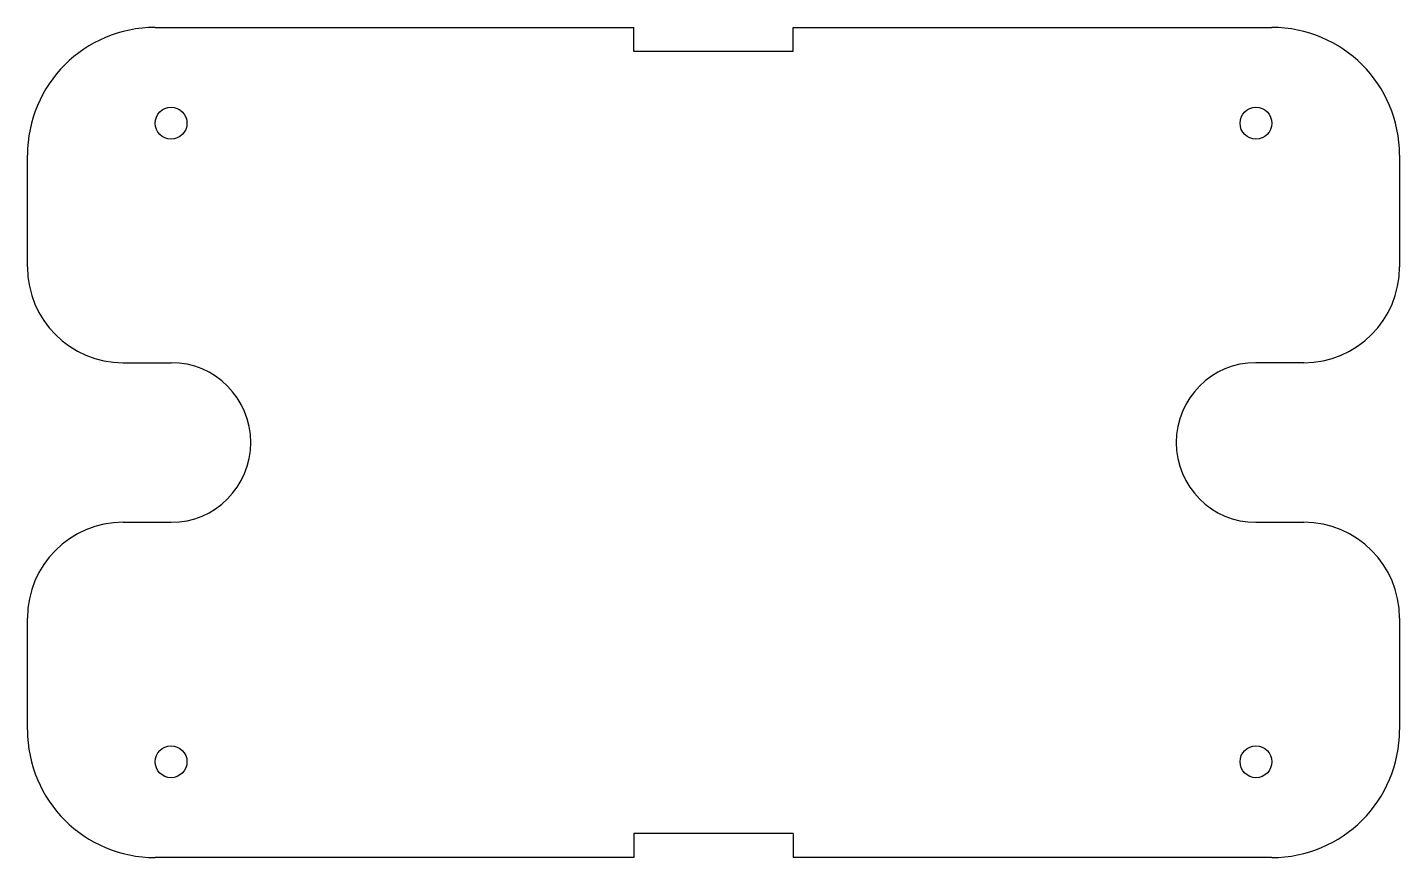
# Model space of a CAD drawing. Header units: millimetres. Extents: x 96.9 to 182.9, y -1.6 to 50.4.
import ezdxf

# ---------------------------------------------------------------- set-up
doc = ezdxf.new("R2010")
doc.units = ezdxf.units.MM

msp = doc.modelspace()

# ---------------------------------------------------------------- linework, layer by layer
for p, q in [((104.948, 50.448), (134.948, 50.448)), ((134.948, 48.948), (134.948, 50.448)), ((144.948, 48.948), (144.948, 50.448)), ((144.948, 50.448), (174.948, 50.448)), ((144.948, 48.948), (134.948, 48.948)), ((96.948, 35.448), (96.948, 42.448)), ((182.948, 42.448), (182.948, 35.448)), ((102.948, 29.448), (105.948, 29.448)), ((176.948, 29.448), (173.948, 29.448)), ((102.948, 19.448), (105.948, 19.448)), ((173.948, 19.448), (176.948, 19.448)), ((96.948, 6.448), (96.948, 13.448)), ((182.948, 13.448), (182.948, 6.448)), ((144.948, -0.052), (134.948, -0.052)), ((134.948, -0.052), (134.948, -1.552)), ((144.948, -0.052), (144.948, -1.552)), ((134.948, -1.552), (104.948, -1.552)), ((174.948, -1.552), (144.948, -1.552))]:
    msp.add_line(p, q)
for centre in [(105.948, 44.448), (173.948, 44.448), (105.948, 4.448), (173.948, 4.448)]:
    msp.add_circle(centre, 1)
for centre, radius, start, end in [((104.948, 42.448), 8, 90, 180), ((174.948, 42.448), 8, 0, 90), ((102.948, 35.448), 6, 180, 270), ((176.948, 35.448), 6, 270, 0), ((105.948, 24.448), 5, 270, 90), ((173.948, 24.448), 5, 90, 270), ((102.948, 13.448), 6, 90, 180), ((176.948, 13.448), 6, 0, 90), ((104.948, 6.448), 8, 180, 270), ((174.948, 6.448), 8, 270, 0)]:
    msp.add_arc(centre, radius, start, end)

doc.saveas('drawing.dxf')
